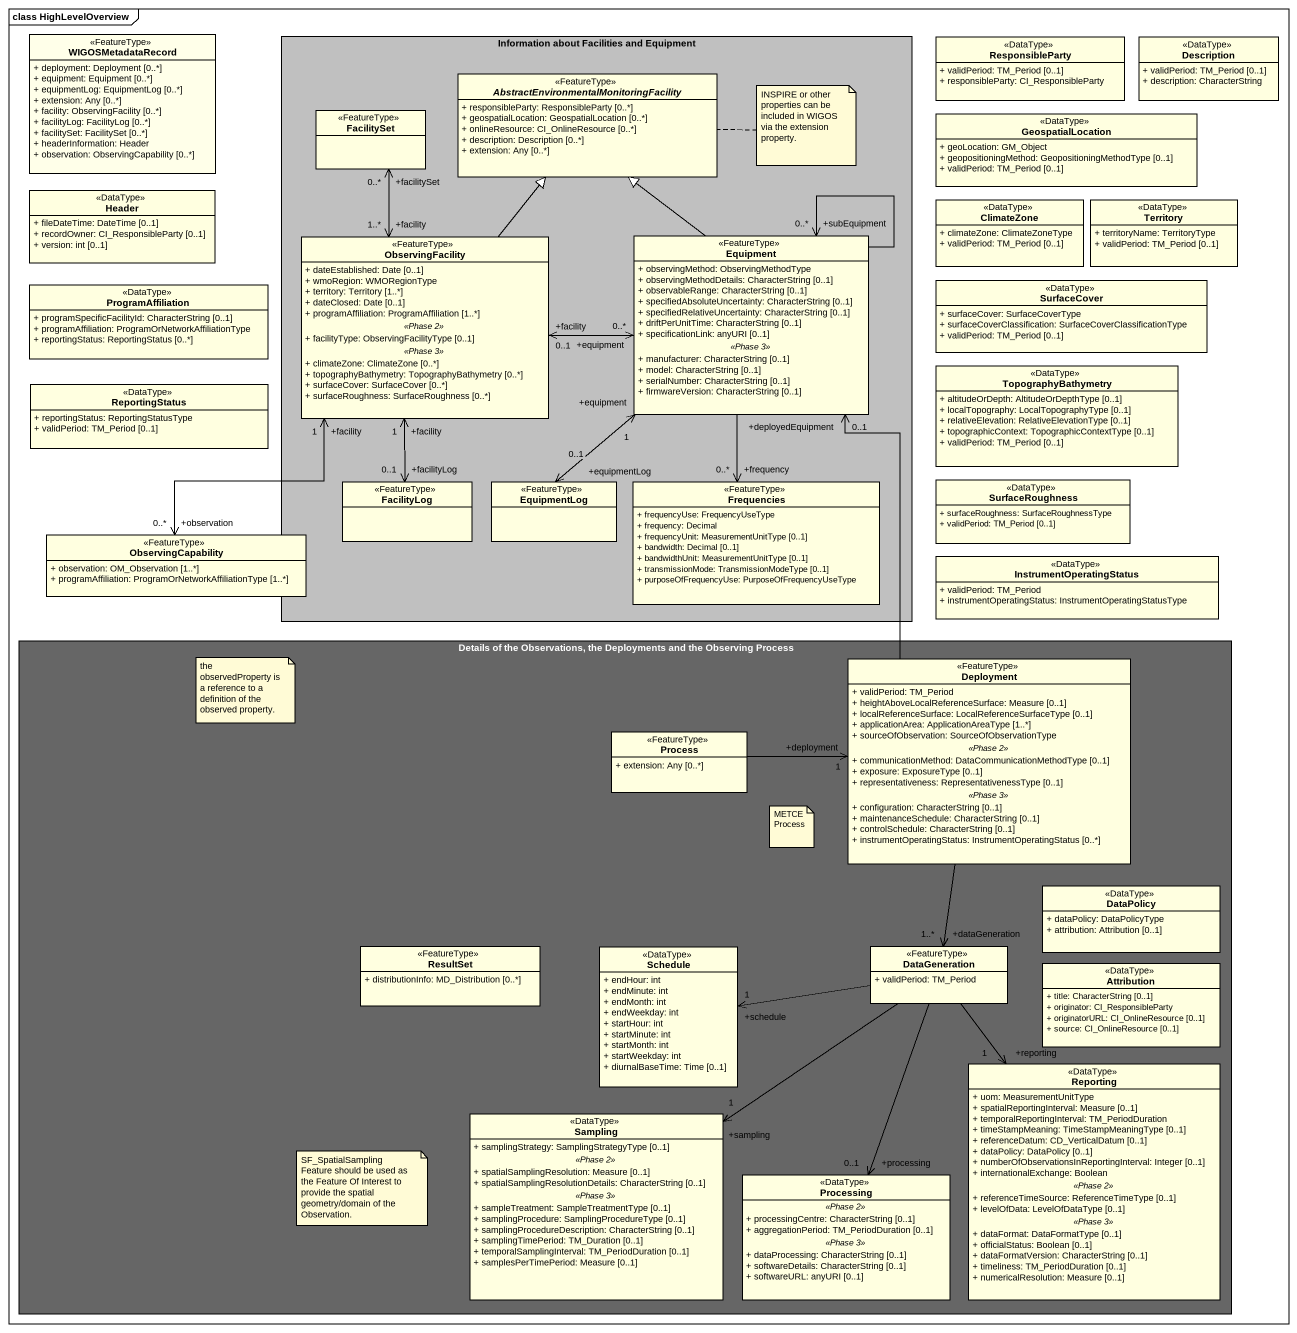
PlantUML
@startuml
mainframe class HighLevelOverview
hide circle
hide empty members
skinparam classAttributeIconSize 0
class WIGOSMetadataRecord <<FeatureType>> #FFFFE9 {
  + deployment: Deployment [0..*]
  + equipment: Equipment [0..*]
  + equipmentLog: EquipmentLog [0..*]
  + extension: Any [0..*]
  + facility: ObservingFacility [0..*]
  + facilityLog: FacilityLog [0..*]
  + facilitySet: FacilitySet [0..*]
  + headerInformation: Header
  + observation: ObservingCapability [0..*]
}
rectangle "Information about Facilities and Equipment" as Information_about #C0C0C0 {
  abstract class "AbstractEnvironmentalMonitoringFacility" as AbstractEnvironmentalMonitor <<FeatureType>> #FFFFE0 {
    + responsibleParty: ResponsibleParty [0..*]
    + geospatialLocation: GeospatialLocation [0..*]
    + onlineResource: CI_OnlineResource [0..*]
    + description: Description [0..*]
    + extension: Any [0..*]
  }
  class FacilitySet <<FeatureType>> #FFFFE0
  class ObservingFacility <<FeatureType>> #FFFFE0 {
    + dateEstablished: Date [0..1]
    + wmoRegion: WMORegionType
    + territory: Territory [1..*]
    + dateClosed: Date [0..1]
    + programAffiliation: ProgramAffiliation [1..*]
    .. <<Phase 2>> ..
    + facilityType: ObservingFacilityType [0..1]
    .. <<Phase 3>> ..
    + climateZone: ClimateZone [0..*]
    + topographyBathymetry: TopographyBathymetry [0..*]
    + surfaceCover: SurfaceCover [0..*]
    + surfaceRoughness: SurfaceRoughness [0..*]
  }
  class Equipment <<FeatureType>> #FFFFE0 {
    + observingMethod: ObservingMethodType
    + observingMethodDetails: CharacterString [0..1]
    + observableRange: CharacterString [0..1]
    + specifiedAbsoluteUncertainty: CharacterString [0..1]
    + specifiedRelativeUncertainty: CharacterString [0..1]
    + driftPerUnitTime: CharacterString [0..1]
    + specificationLink: anyURI [0..1]
    .. <<Phase 3>> ..
    + manufacturer: CharacterString [0..1]
    + model: CharacterString [0..1]
    + serialNumber: CharacterString [0..1]
    + firmwareVersion: CharacterString [0..1]
  }
  class FacilityLog <<FeatureType>> #FFFFE0
  class EquipmentLog <<FeatureType>> #FFFFE0
  class Frequencies <<FeatureType>> #FFFFE0 {
    + frequencyUse: FrequencyUseType
    + frequency: Decimal
    + frequencyUnit: MeasurementUnitType [0..1]
    + bandwidth: Decimal [0..1]
    + bandwidthUnit: MeasurementUnitType [0..1]
    + transmissionMode: TransmissionModeType [0..1]
    + purposeOfFrequencyUse: PurposeOfFrequencyUseType
  }
}
class ResponsibleParty <<DataType>> #FFFFE0 {
  + validPeriod: TM_Period [0..1]
  + responsibleParty: CI_ResponsibleParty
}
class Description <<DataType>> #FFFFE0 {
  + validPeriod: TM_Period [0..1]
  + description: CharacterString
}
class GeospatialLocation <<DataType>> #FFFFE0 {
  + geoLocation: GM_Object
  + geopositioningMethod: GeopositioningMethodType [0..1]
  + validPeriod: TM_Period [0..1]
}
class "Header" as Header_ <<DataType>> #FFFFE0 {
  + fileDateTime: DateTime [0..1]
  + recordOwner: CI_ResponsibleParty [0..1]
  + version: int [0..1]
}
class ClimateZone <<DataType>> #FFFFE0 {
  + climateZone: ClimateZoneType
  + validPeriod: TM_Period [0..1]
}
class Territory <<DataType>> #FFFFE0 {
  + territoryName: TerritoryType
  + validPeriod: TM_Period [0..1]
}
class SurfaceCover <<DataType>> #FFFFE0 {
  + surfaceCover: SurfaceCoverType
  + surfaceCoverClassification: SurfaceCoverClassificationType
  + validPeriod: TM_Period [0..1]
}
class ProgramAffiliation <<DataType>> #FFFFE0 {
  + programSpecificFacilityId: CharacterString [0..1]
  + programAffiliation: ProgramOrNetworkAffiliationType
  + reportingStatus: ReportingStatus [0..*]
}
class ReportingStatus <<DataType>> #FFFFE0 {
  + reportingStatus: ReportingStatusType
  + validPeriod: TM_Period [0..1]
}
class TopographyBathymetry <<DataType>> #FFFFE0 {
  + altitudeOrDepth: AltitudeOrDepthType [0..1]
  + localTopography: LocalTopographyType [0..1]
  + relativeElevation: RelativeElevationType [0..1]
  + topographicContext: TopographicContextType [0..1]
  + validPeriod: TM_Period [0..1]
}
class SurfaceRoughness <<DataType>> #FFFFE0 {
  + surfaceRoughness: SurfaceRoughnessType
  + validPeriod: TM_Period [0..1]
}
class ObservingCapability <<FeatureType>> #FFFFE0 {
  + observation: OM_Observation [1..*]
  + programAffiliation: ProgramOrNetworkAffiliationType [1..*]
}
class InstrumentOperatingStatus <<DataType>> #FFFFE0 {
  + validPeriod: TM_Period
  + instrumentOperatingStatus: InstrumentOperatingStatusType
}
rectangle "Details of the Observations, the Deployments and the Observing Process" as Details_of_the_Observations #666666 {
  class Deployment <<FeatureType>> #FFFFE0 {
    + validPeriod: TM_Period
    + heightAboveLocalReferenceSurface: Measure [0..1]
    + localReferenceSurface: LocalReferenceSurfaceType [0..1]
    + applicationArea: ApplicationAreaType [1..*]
    + sourceOfObservation: SourceOfObservationType
    .. <<Phase 2>> ..
    + communicationMethod: DataCommunicationMethodType [0..1]
    + exposure: ExposureType [0..1]
    + representativeness: RepresentativenessType [0..1]
    .. <<Phase 3>> ..
    + configuration: CharacterString [0..1]
    + maintenanceSchedule: CharacterString [0..1]
    + controlSchedule: CharacterString [0..1]
    + instrumentOperatingStatus: InstrumentOperatingStatus [0..*]
  }
  class "Process" as Process_ <<FeatureType>> #FFFFE0 {
    + extension: Any [0..*]
  }
  class DataPolicy <<DataType>> #FFFFE0 {
    + dataPolicy: DataPolicyType
    + attribution: Attribution [0..1]
  }
  class ResultSet <<FeatureType>> #FFFFE0 {
    + distributionInfo: MD_Distribution [0..*]
  }
  class Schedule <<DataType>> #FFFFE0 {
    + endHour: int
    + endMinute: int
    + endMonth: int
    + endWeekday: int
    + startHour: int
    + startMinute: int
    + startMonth: int
    + startWeekday: int
    + diurnalBaseTime: Time [0..1]
  }
  class DataGeneration <<FeatureType>> #FFFFE0 {
    + validPeriod: TM_Period
  }
  class Attribution <<DataType>> #FFFFE0 {
    + title: CharacterString [0..1]
    + originator: CI_ResponsibleParty
    + originatorURL: CI_OnlineResource [0..1]
    + source: CI_OnlineResource [0..1]
  }
  class Reporting <<DataType>> #FFFFE0 {
    + uom: MeasurementUnitType
    + spatialReportingInterval: Measure [0..1]
    + temporalReportingInterval: TM_PeriodDuration
    + timeStampMeaning: TimeStampMeaningType [0..1]
    + referenceDatum: CD_VerticalDatum [0..1]
    + dataPolicy: DataPolicy [0..1]
    + numberOfObservationsInReportingInterval: Integer [0..1]
    + internationalExchange: Boolean
    .. <<Phase 2>> ..
    + referenceTimeSource: ReferenceTimeType [0..1]
    + levelOfData: LevelOfDataType [0..1]
    .. <<Phase 3>> ..
    + dataFormat: DataFormatType [0..1]
    + officialStatus: Boolean [0..1]
    + dataFormatVersion: CharacterString [0..1]
    + timeliness: TM_PeriodDuration [0..1]
    + numericalResolution: Measure [0..1]
  }
  class Sampling <<DataType>> #FFFFE0 {
    + samplingStrategy: SamplingStrategyType [0..1]
    .. <<Phase 2>> ..
    + spatialSamplingResolution: Measure [0..1]
    + spatialSamplingResolutionDetails: CharacterString [0..1]
    .. <<Phase 3>> ..
    + sampleTreatment: SampleTreatmentType [0..1]
    + samplingProcedure: SamplingProcedureType [0..1]
    + samplingProcedureDescription: CharacterString [0..1]
    + samplingTimePeriod: TM_Duration [0..1]
    + temporalSamplingInterval: TM_PeriodDuration [0..1]
    + samplesPerTimePeriod: Measure [0..1]
  }
  class Processing <<DataType>> #FFFFE0 {
    .. <<Phase 2>> ..
    + processingCentre: CharacterString [0..1]
    + aggregationPeriod: TM_PeriodDuration [0..1]
    .. <<Phase 3>> ..
    + dataProcessing: CharacterString [0..1]
    + softwareDetails: CharacterString [0..1]
    + softwareURL: anyURI [0..1]
  }
}
FacilitySet "+facilitySet\n0..*" <--> "+facility\n1..*" ObservingFacility
ObservingFacility -up-|> AbstractEnvironmentalMonitor
ObservingFacility "+facility\n0..1" <-right-> "+equipment\n0..*" Equipment
ObservingFacility "+facility\n1" <--> "+facilityLog\n0..1" FacilityLog
Equipment -up-|> AbstractEnvironmentalMonitor
Equipment --> "+subEquipment\n0..*" Equipment
Equipment "+equipment\n1" <--> "+equipmentLog\n0..1" EquipmentLog
Frequencies "+frequency\n0..*" <-up- Equipment
ObservingCapability "+observation\n0..*" <-up-> "+facility\n1" ObservingFacility
Deployment -up-> "+deployedEquipment\n0..1" Equipment
Deployment --> "+dataGeneration\n1..*" DataGeneration
Process_ -right-> "+deployment\n1" Deployment
DataGeneration -left-> "+schedule\n1" Schedule
DataGeneration --> "+reporting\n1" Reporting
DataGeneration --> "+sampling\n1" Sampling
DataGeneration --> "+processing\n0..1" Processing
note right of AbstractEnvironmentalMonitor : INSPIRE or other properties can be included in WIGOS via the extension property.
note as N2
  the observedProperty is a reference to a definition of the observed property.
end note
note as N3
  METCE Process
end note
note as N4
  SF_SpatialSamplingFeature should be used as the Feature Of Interest to provide the spatial geometry/domain of the Observation.
end note
@enduml
